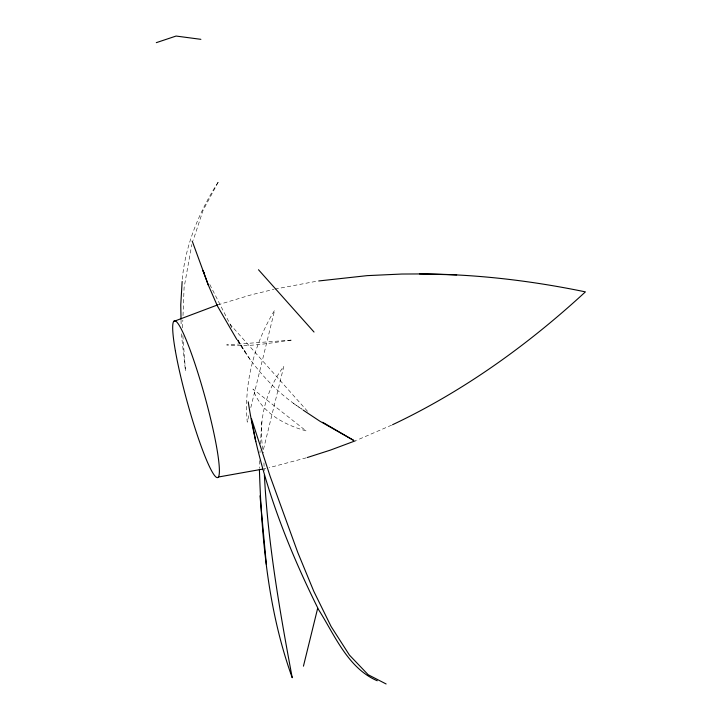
<?xml version="1.0" encoding="UTF-8"?>
<svg xmlns="http://www.w3.org/2000/svg" width="721" height="721" viewBox="0 0 721 721"><rect width="100%" height="100%" fill="white"/><g stroke="black" fill="none" stroke-linecap="round" stroke-linejoin="round"><path stroke-width="0.54" stroke-dasharray="3.6 2.7" d="M263.48 449.39L283.822 366.304C265.454 390.863 257.217 422.587 263.598 452.752M182.521 327.884L182.828 320.061M183.008 315.591L184.089 287.661L191.795 244.581M261.696 421.713L260.479 443.884M259.551 460.629L259.38 468.38M259.984 452.815L260.11 450.58M182.278 279.252C185.504 243.851 199.771 210.766 218.805 181.07L203.061 210.361L193.201 240.3M248.844 415.62L247.249 422.145C243.752 383.076 254.351 343.575 274.638 310.228L250.701 408.014M391.602 425.156L356.453 440.36M217.679 304.893L251.305 294.817L273.827 289.346M306.218 457.853L269.05 467.704M274.908 289.103L316.492 281.271M263.697 468.893L265.842 468.443M237.425 340.402C253.999 367.557 275.287 392.341 302.432 409.339M293.438 403.409L302.315 409.528M209.811 284.525L230.206 324.441L307.561 411.34M250.232 359.788L238.11 340.763M237.732 340.051L245.185 352.127L237.723 339.564M230.206 324.441L232.207 328.479M182.846 335.644L185.486 371.009L181.304 333.417M263.949 462.81L264.228 470.642M181.052 320.259L181.16 325.739M291.14 340.123C269.852 343.016 248.222 347.378 226.682 344.917L291.14 340.123M306.01 430.852C283.939 424.759 260.515 412.124 252.954 389.016L306.01 430.852"/><path stroke-width="1.08" d="M182.143 281.487L180.755 304.911L181.034 319.16M317.546 608.767L303.442 666.168M392.566 424.714C463.486 391.197 527.835 344.926 585.407 291.87C531.449 280.712 476.464 274.151 421.334 273.935L401.831 274.034L367.187 275.638L318.718 280.965M173.689 321.458L217.679 304.893M355.417 440.774L330.407 450.111L307.272 457.538M156.304 42.656L176.086 36.05L200.88 39.331M262.624 469.119L218.427 477.014M419.424 273.872L456.69 274.908M377.245 680.768C347.756 668.061 334.76 635.201 318.691 609.822C285.976 544.175 259.344 474.67 248.24 401.867M386.123 683.968L368.179 674.739L349.424 655.083L331.119 626.522L313.833 591.391L297.8 552.538L269.978 475.869L251.413 418.522L255.766 441.631M322.675 422.281L353.542 440.324L319.845 421.19L303.208 410.141M314.023 332.039L258.488 269.735M236.83 339.501L217.418 306.001L208.27 284.957L203.007 270.618L204.467 273.601M192.192 241.03L208.27 284.957M259.407 469.479C261.633 539.759 268.203 611.111 292.212 677.704C279.694 610.705 267.933 543.274 264.382 475.112M266.346 564.399L259.993 495.823M175.446 351.271A81.302 9.229 74.6 0 0 215.903 476.942A81.302 9.229 74.6 0 0 196.824 369.485A81.302 9.229 74.6 0 0 175.446 351.271"/></g></svg>
